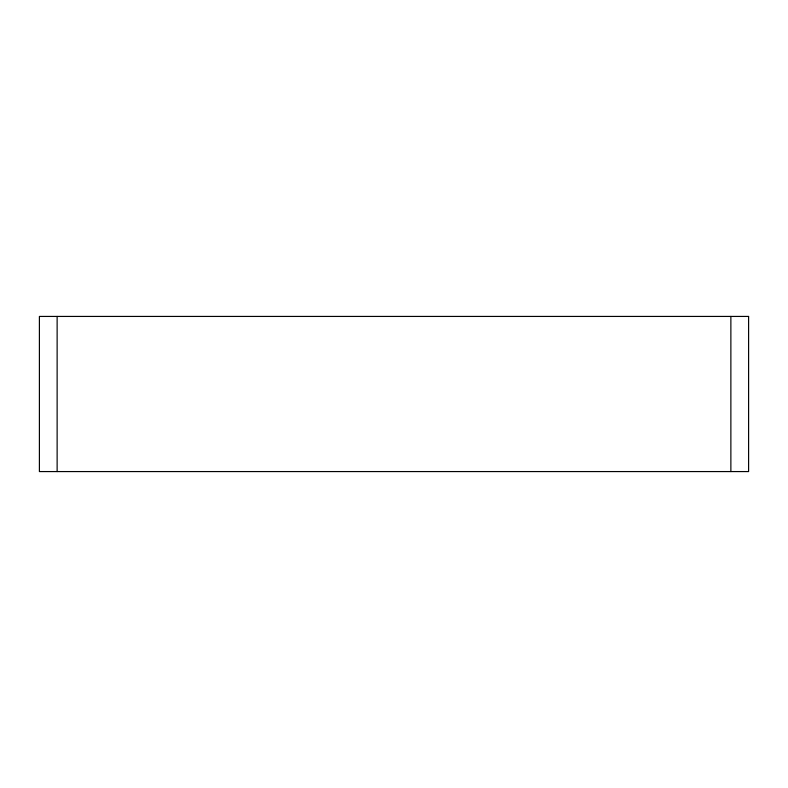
<?xml version="1.0" encoding="UTF-8"?>
<svg xmlns="http://www.w3.org/2000/svg" width="788" height="788" viewBox="0 0 788 788"><rect width="100%" height="100%" fill="white"/><g stroke="black" fill="none" stroke-linecap="round" stroke-linejoin="round"><path stroke-width="1.18" d="M730.87 316.431L730.87 471.569M57.13 316.431L57.13 471.569M748.6 316.431L39.4 316.431L39.4 471.569L748.6 471.569L748.6 316.431"/></g></svg>
